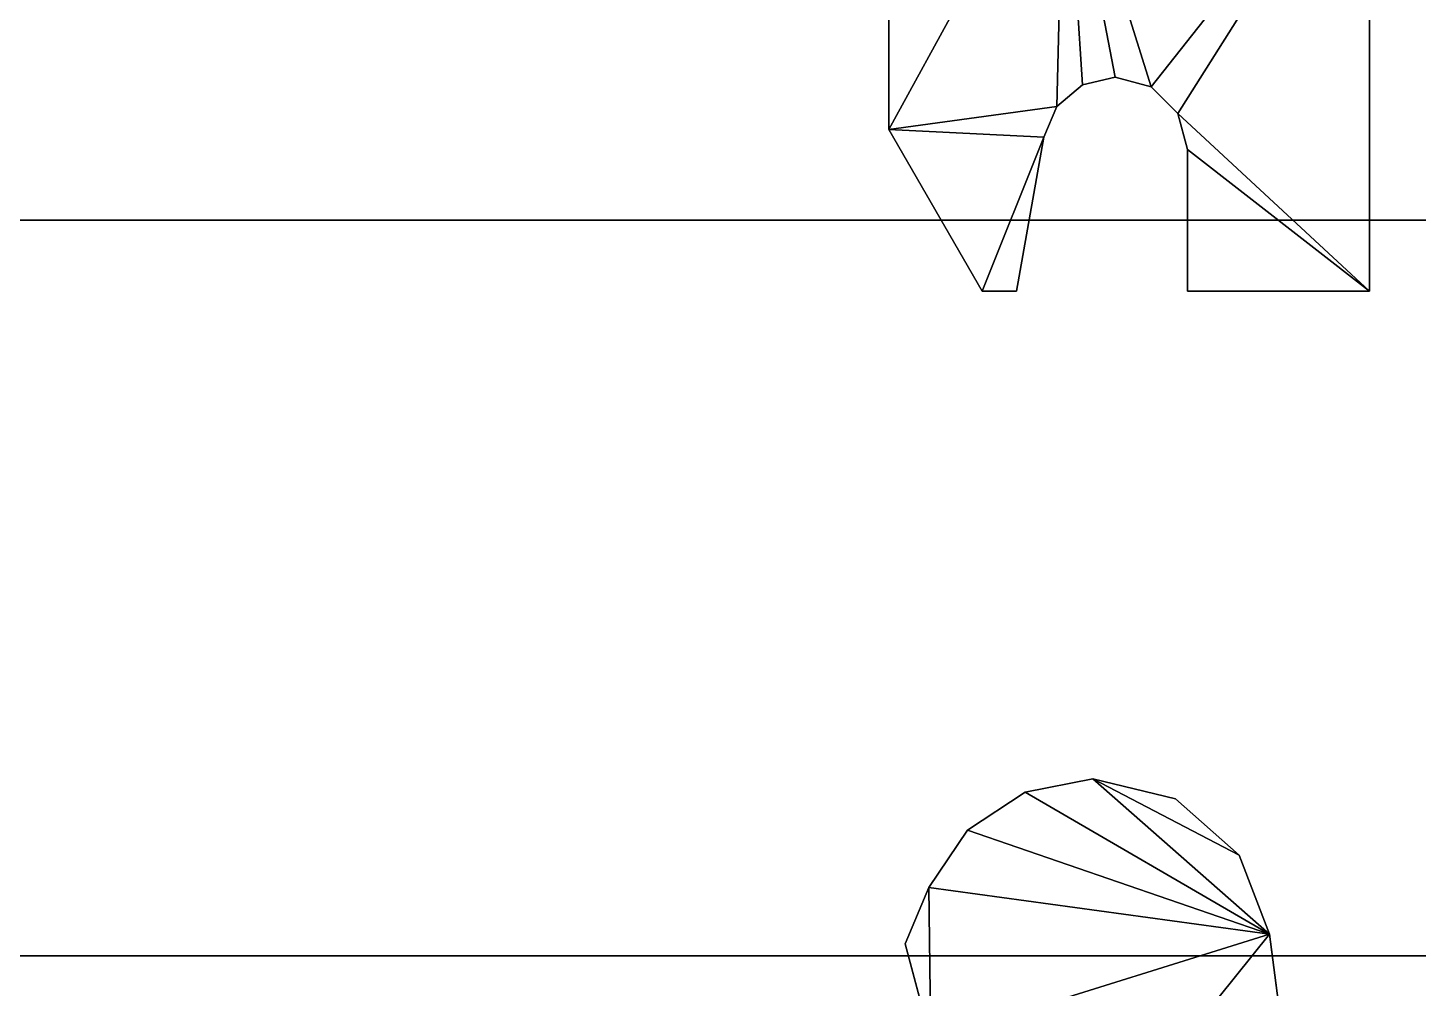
# Model space of a CAD drawing. Extents: x -80 to 3098, y -1530 to 80.
# Drawn here: x 1056.78 to 1081.36, y -557.57 to -540.6 of the extents above; entities that cross this region are included whole.
import ezdxf

# ---------------------------------------------------------------- set-up
doc = ezdxf.new("R2010")
doc.units = 0

# ---------------------------------------------------------------- blocks, each defined once
blk = doc.blocks.new('Kogan.bajo 1p gola 72x18.Suelo1', base_point=(0, 18))
at = {"layer": 'Blanco', "color": 0}
for points in [[(0, 18), (0, 575), (300, 575), (300, 18)], [(0, 18, 18), (0, 575, 18), (300, 575, 18), (300, 18, 18)]]:
    blk.add_3dface(points, dxfattribs=at)
blk = doc.blocks.new('Kogan.bajo 1p gola 72x18.Suelo')
at = {"layer": 'Blanco'}
blk.add_blockref('Kogan.bajo 1p gola 72x18.Suelo1', (0, 18), dxfattribs=at)
blk = doc.blocks.new('Kogan.bajo 1p gola 72x18.Lateral Derecho2', base_point=(280.5, 60.75, 645.5))
at = {"layer": 'ACCESSORY', "color": 0, "invisible_edges": 8}
for points in [[(272, 46.2, 625.5), (275.1, 43.25, 625.5), (272, 37.608, 625.5), (272, 46.2, 625.5)], [(272, 46.2, 614.5), (272, 46.2, 625.5), (272, 37.608, 625.5), (272, 46.2, 614.5)], [(272, 37.608, 614.5), (272, 46.2, 614.5), (272, 37.608, 625.5), (272, 37.608, 614.5)], [(272, 46.2, 614.5), (272, 37.608, 614.5), (275.1, 43.25, 614.5), (272, 46.2, 614.5)], [(275.1, 43.25, 625.5), (274.973, 38.014, 625.5), (272, 37.608, 625.5), (275.1, 43.25, 625.5)], [(272, 37.608, 614.5), (274.973, 38.014, 614.5), (275.1, 43.25, 614.5), (272, 37.608, 614.5)], [(275.426, 38.394, 625.5), (274.973, 38.014, 625.5), (275.1, 43.25, 625.5), (275.426, 38.394, 625.5)], [(275.426, 38.394, 614.5), (275.1, 43.25, 614.5), (274.973, 38.014, 614.5), (275.426, 38.394, 614.5)], [(280.5, 43.25, 625.5), (276.64, 38.359, 625.5), (275.1, 43.25, 625.5), (280.5, 43.25, 625.5)], [(276.64, 38.359, 625.5), (276, 38.53, 625.5), (275.1, 43.25, 625.5), (276.64, 38.359, 625.5)], [(276, 38.53, 625.5), (275.426, 38.394, 625.5), (275.1, 43.25, 625.5), (276, 38.53, 625.5)], [(275.1, 43.25, 614.5), (276.64, 38.359, 614.5), (280.5, 43.25, 614.5), (275.1, 43.25, 614.5)], [(276, 38.53, 614.5), (276.64, 38.359, 614.5), (275.1, 43.25, 614.5), (276, 38.53, 614.5)], [(275.426, 38.394, 614.5), (276, 38.53, 614.5), (275.1, 43.25, 614.5), (275.426, 38.394, 614.5)], [(276.64, 38.359, 625.5), (280.5, 43.25, 625.5), (277.109, 37.89, 625.5), (276.64, 38.359, 625.5)], [(277.109, 37.89, 614.5), (280.5, 43.25, 614.5), (276.64, 38.359, 614.5), (277.109, 37.89, 614.5)], [(280.5, 34.75, 625.5), (277.109, 37.89, 625.5), (280.5, 43.25, 625.5), (280.5, 34.75, 625.5)], [(280.5, 34.75, 614.5), (280.5, 43.25, 614.5), (277.109, 37.89, 614.5), (280.5, 34.75, 614.5)], [(280.5, 34.75, 625.5), (280.5, 43.25, 625.5), (280.5, 43.25, 614.5), (280.5, 34.75, 625.5)], [(280.5, 34.75, 614.5), (280.5, 34.75, 625.5), (280.5, 43.25, 614.5), (280.5, 34.75, 614.5)], [(274.739, 37.472, 625.5), (272, 37.608, 625.5), (274.973, 38.014, 625.5), (274.739, 37.472, 625.5)], [(274.739, 37.472, 614.5), (274.973, 38.014, 614.5), (272, 37.608, 614.5), (274.739, 37.472, 614.5)], [(277.28, 37.25, 625.5), (277.109, 37.89, 625.5), (280.5, 34.75, 625.5), (277.28, 37.25, 625.5)], [(277.28, 37.25, 614.5), (280.5, 34.75, 614.5), (277.109, 37.89, 614.5), (277.28, 37.25, 614.5)], [(273.65, 34.75, 625.5), (272, 37.608, 625.5), (274.739, 37.472, 625.5), (273.65, 34.75, 625.5)], [(273.65, 34.75, 614.5), (274.739, 37.472, 614.5), (272, 37.608, 614.5), (273.65, 34.75, 614.5)], [(274.259, 34.75, 625.5), (273.65, 34.75, 625.5), (274.739, 37.472, 625.5), (274.259, 34.75, 625.5)], [(274.259, 34.75, 614.5), (274.739, 37.472, 614.5), (273.65, 34.75, 614.5), (274.259, 34.75, 614.5)], [(277.28, 34.75, 625.5), (277.28, 37.25, 625.5), (280.5, 34.75, 625.5), (277.28, 34.75, 625.5)], [(277.28, 37.25, 614.5), (277.28, 34.75, 614.5), (280.5, 34.75, 614.5), (277.28, 37.25, 614.5)], [(274.259, 34.75, 625.5), (274.259, 34.75, 614.5), (273.65, 34.75, 625.5), (274.259, 34.75, 625.5)], [(274.259, 34.75, 614.5), (273.65, 34.75, 614.5), (273.65, 34.75, 625.5), (274.259, 34.75, 614.5)], [(277.28, 34.75, 625.5), (280.5, 34.75, 625.5), (280.5, 34.75, 614.5), (277.28, 34.75, 625.5)], [(277.28, 34.75, 614.5), (277.28, 34.75, 625.5), (280.5, 34.75, 614.5), (277.28, 34.75, 614.5)]]:
    blk.add_3dface(points, dxfattribs=at)
at = {"layer": 'ACCESSORY', "color": 0}
for points in [[(275.426, 38.394, 625.5), (275.426, 38.394, 614.5), (274.973, 38.014, 614.5), (274.973, 38.014, 625.5)], [(275.426, 38.394, 625.5), (276, 38.53, 625.5), (276, 38.53, 614.5), (275.426, 38.394, 614.5)], [(276.64, 38.359, 614.5), (276, 38.53, 614.5), (276, 38.53, 625.5), (276.64, 38.359, 625.5)], [(277.109, 37.89, 614.5), (276.64, 38.359, 614.5), (276.64, 38.359, 625.5), (277.109, 37.89, 625.5)], [(274.973, 38.014, 625.5), (274.973, 38.014, 614.5), (274.739, 37.472, 614.5), (274.739, 37.472, 625.5)], [(277.28, 37.25, 614.5), (277.109, 37.89, 614.5), (277.109, 37.89, 625.5), (277.28, 37.25, 625.5)], [(273.65, 34.75, 625.5), (273.65, 34.75, 614.5), (272, 37.608, 614.5), (272, 37.608, 625.5)], [(274.739, 37.472, 625.5), (274.739, 37.472, 614.5), (274.259, 34.75, 614.5), (274.259, 34.75, 625.5)], [(277.28, 34.75, 614.5), (277.28, 37.25, 614.5), (277.28, 37.25, 625.5), (277.28, 34.75, 625.5)]]:
    blk.add_3dface(points, dxfattribs=at)
blk = doc.blocks.new('Kogan.bajo 1p gola 72x18.Lateral Derecho3', base_point=(280.5, 60.75, 145.5))
at = {"layer": 'ACCESSORY', "color": 0, "invisible_edges": 8}
for points in [[(272, 46.2, 125.5), (275.1, 43.25, 125.5), (272, 37.608, 125.5), (272, 46.2, 125.5)], [(272, 46.2, 114.5), (272, 46.2, 125.5), (272, 37.608, 125.5), (272, 46.2, 114.5)], [(272, 37.608, 114.5), (272, 46.2, 114.5), (272, 37.608, 125.5), (272, 37.608, 114.5)], [(272, 46.2, 114.5), (272, 37.608, 114.5), (275.1, 43.25, 114.5), (272, 46.2, 114.5)], [(275.1, 43.25, 125.5), (274.973, 38.014, 125.5), (272, 37.608, 125.5), (275.1, 43.25, 125.5)], [(272, 37.608, 114.5), (274.973, 38.014, 114.5), (275.1, 43.25, 114.5), (272, 37.608, 114.5)], [(275.426, 38.394, 125.5), (274.973, 38.014, 125.5), (275.1, 43.25, 125.5), (275.426, 38.394, 125.5)], [(275.426, 38.394, 114.5), (275.1, 43.25, 114.5), (274.973, 38.014, 114.5), (275.426, 38.394, 114.5)], [(280.5, 43.25, 125.5), (276.64, 38.359, 125.5), (275.1, 43.25, 125.5), (280.5, 43.25, 125.5)], [(276.64, 38.359, 125.5), (276, 38.53, 125.5), (275.1, 43.25, 125.5), (276.64, 38.359, 125.5)], [(276, 38.53, 125.5), (275.426, 38.394, 125.5), (275.1, 43.25, 125.5), (276, 38.53, 125.5)], [(275.1, 43.25, 114.5), (276.64, 38.359, 114.5), (280.5, 43.25, 114.5), (275.1, 43.25, 114.5)], [(276, 38.53, 114.5), (276.64, 38.359, 114.5), (275.1, 43.25, 114.5), (276, 38.53, 114.5)], [(275.426, 38.394, 114.5), (276, 38.53, 114.5), (275.1, 43.25, 114.5), (275.426, 38.394, 114.5)], [(276.64, 38.359, 125.5), (280.5, 43.25, 125.5), (277.109, 37.89, 125.5), (276.64, 38.359, 125.5)], [(277.109, 37.89, 114.5), (280.5, 43.25, 114.5), (276.64, 38.359, 114.5), (277.109, 37.89, 114.5)], [(280.5, 34.75, 125.5), (277.109, 37.89, 125.5), (280.5, 43.25, 125.5), (280.5, 34.75, 125.5)], [(280.5, 34.75, 114.5), (280.5, 43.25, 114.5), (277.109, 37.89, 114.5), (280.5, 34.75, 114.5)], [(280.5, 34.75, 125.5), (280.5, 43.25, 125.5), (280.5, 43.25, 114.5), (280.5, 34.75, 125.5)], [(280.5, 34.75, 114.5), (280.5, 34.75, 125.5), (280.5, 43.25, 114.5), (280.5, 34.75, 114.5)], [(274.739, 37.472, 125.5), (272, 37.608, 125.5), (274.973, 38.014, 125.5), (274.739, 37.472, 125.5)], [(274.739, 37.472, 114.5), (274.973, 38.014, 114.5), (272, 37.608, 114.5), (274.739, 37.472, 114.5)], [(277.28, 37.25, 125.5), (277.109, 37.89, 125.5), (280.5, 34.75, 125.5), (277.28, 37.25, 125.5)], [(277.28, 37.25, 114.5), (280.5, 34.75, 114.5), (277.109, 37.89, 114.5), (277.28, 37.25, 114.5)], [(273.65, 34.75, 125.5), (272, 37.608, 125.5), (274.739, 37.472, 125.5), (273.65, 34.75, 125.5)], [(273.65, 34.75, 114.5), (274.739, 37.472, 114.5), (272, 37.608, 114.5), (273.65, 34.75, 114.5)], [(274.259, 34.75, 125.5), (273.65, 34.75, 125.5), (274.739, 37.472, 125.5), (274.259, 34.75, 125.5)], [(274.259, 34.75, 114.5), (274.739, 37.472, 114.5), (273.65, 34.75, 114.5), (274.259, 34.75, 114.5)], [(277.28, 34.75, 125.5), (277.28, 37.25, 125.5), (280.5, 34.75, 125.5), (277.28, 34.75, 125.5)], [(277.28, 37.25, 114.5), (277.28, 34.75, 114.5), (280.5, 34.75, 114.5), (277.28, 37.25, 114.5)], [(274.259, 34.75, 125.5), (274.259, 34.75, 114.5), (273.65, 34.75, 125.5), (274.259, 34.75, 125.5)], [(274.259, 34.75, 114.5), (273.65, 34.75, 114.5), (273.65, 34.75, 125.5), (274.259, 34.75, 114.5)], [(277.28, 34.75, 125.5), (280.5, 34.75, 125.5), (280.5, 34.75, 114.5), (277.28, 34.75, 125.5)], [(277.28, 34.75, 114.5), (277.28, 34.75, 125.5), (280.5, 34.75, 114.5), (277.28, 34.75, 114.5)]]:
    blk.add_3dface(points, dxfattribs=at)
at = {"layer": 'ACCESSORY', "color": 0}
for points in [[(275.426, 38.394, 125.5), (275.426, 38.394, 114.5), (274.973, 38.014, 114.5), (274.973, 38.014, 125.5)], [(275.426, 38.394, 125.5), (276, 38.53, 125.5), (276, 38.53, 114.5), (275.426, 38.394, 114.5)], [(276.64, 38.359, 114.5), (276, 38.53, 114.5), (276, 38.53, 125.5), (276.64, 38.359, 125.5)], [(277.109, 37.89, 114.5), (276.64, 38.359, 114.5), (276.64, 38.359, 125.5), (277.109, 37.89, 125.5)], [(274.973, 38.014, 125.5), (274.973, 38.014, 114.5), (274.739, 37.472, 114.5), (274.739, 37.472, 125.5)], [(277.28, 37.25, 114.5), (277.109, 37.89, 114.5), (277.109, 37.89, 125.5), (277.28, 37.25, 125.5)], [(273.65, 34.75, 125.5), (273.65, 34.75, 114.5), (272, 37.608, 114.5), (272, 37.608, 125.5)], [(274.739, 37.472, 125.5), (274.739, 37.472, 114.5), (274.259, 34.75, 114.5), (274.259, 34.75, 125.5)], [(277.28, 34.75, 114.5), (277.28, 37.25, 114.5), (277.28, 37.25, 125.5), (277.28, 34.75, 125.5)]]:
    blk.add_3dface(points, dxfattribs=at)
blk = doc.blocks.new('Kogan.bajo 1p gola 72x18.Lateral Derecho')
for name, p in [('Kogan.bajo 1p gola 72x18.Lateral Derecho2', (280.5, 60.75, 645.5)), ('Kogan.bajo 1p gola 72x18.Lateral Derecho3', (280.5, 60.75, 145.5))]:
    blk.add_blockref(name, p)
blk = doc.blocks.new('Kogan.bajo 1p gola 72x18.gola placa sin fijaciones [1]1', base_point=(0, 36, 780))
at = {"layer": 'no construir', "color": 0}
for points in [[(0, 36, 780), (0, 36, 708), (300, 36, 708), (300, 36, 780)], [(0, 36, 708), (0, 18, 708), (300, 18, 708), (300, 36, 708)], [(300, 36, 780), (300, 18, 780), (0, 18, 780), (0, 36, 780)]]:
    blk.add_3dface(points, dxfattribs=at)
blk = doc.blocks.new('Kogan.bajo 1p gola 72x18.gola placa sin fijaciones [1]')
at = {"layer": 'no construir'}
blk.add_blockref('Kogan.bajo 1p gola 72x18.gola placa sin fijaciones [1]1', (0, 36, 780), dxfattribs=at)
blk = doc.blocks.new('Kogan.bajo 1p gola 72x18.cadena horizontal [1]1', base_point=(18, 136, 762))
at = {"layer": 'Blanco', "color": 0}
for points in [[(18, 136, 762), (18, 36, 762), (282, 36, 762), (282, 136, 762)], [(18, 136, 780), (18, 36, 780), (282, 36, 780), (282, 136, 780)], [(18, 36, 762), (18, 36, 780), (282, 36, 780), (282, 36, 762)]]:
    blk.add_3dface(points, dxfattribs=at)
blk = doc.blocks.new('Kogan.bajo 1p gola 72x18.cadena horizontal [1]')
at = {"layer": 'Blanco'}
blk.add_blockref('Kogan.bajo 1p gola 72x18.cadena horizontal [1]1', (18, 136, 762), dxfattribs=at)
blk = doc.blocks.new('Kogan.bajo 1p gola 72x18.puerta gola 40 (unica) [1]2', base_point=(257.55, 18.8, 591.5))
at = {"layer": 'ACCESSORY', "color": 0, "invisible_edges": 8}
for points in [[(275.61, 26.13, 623.65), (274.412, 25.893, 623.65), (278.734, 23.384, 623.65), (275.61, 26.13, 623.65)], [(275.61, 26.13, 623.65), (274.412, 25.893, 623.65), (278.734, 23.384, 623.65), (275.61, 26.13, 623.65)], [(275.61, 26.13, 616.35), (274.412, 25.893, 616.35), (274.412, 25.893, 623.65), (275.61, 26.13, 616.35)], [(275.61, 26.13, 616.35), (274.412, 25.893, 616.35), (274.412, 25.893, 623.65), (275.61, 26.13, 616.35)], [(275.61, 26.13, 623.65), (275.61, 26.13, 616.35), (274.412, 25.893, 623.65), (275.61, 26.13, 623.65)], [(275.61, 26.13, 623.65), (275.61, 26.13, 616.35), (274.412, 25.893, 623.65), (275.61, 26.13, 623.65)], [(278.734, 23.384, 616.35), (274.412, 25.893, 616.35), (275.61, 26.13, 616.35), (278.734, 23.384, 616.35)], [(278.734, 23.384, 616.35), (274.412, 25.893, 616.35), (275.61, 26.13, 616.35), (278.734, 23.384, 616.35)], [(278.193, 24.783, 623.65), (275.61, 26.13, 623.65), (278.734, 23.384, 623.65), (278.193, 24.783, 623.65)], [(278.193, 24.783, 623.65), (275.61, 26.13, 623.65), (278.734, 23.384, 623.65), (278.193, 24.783, 623.65)], [(278.193, 24.783, 623.65), (277.067, 25.773, 623.65), (275.61, 26.13, 623.65), (278.193, 24.783, 623.65)], [(278.193, 24.783, 623.65), (277.067, 25.773, 623.65), (275.61, 26.13, 623.65), (278.193, 24.783, 623.65)], [(275.61, 26.13, 623.65), (277.067, 25.773, 623.65), (277.067, 25.773, 616.35), (275.61, 26.13, 623.65)], [(275.61, 26.13, 623.65), (277.067, 25.773, 623.65), (277.067, 25.773, 616.35), (275.61, 26.13, 623.65)], [(275.61, 26.13, 616.35), (275.61, 26.13, 623.65), (277.067, 25.773, 616.35), (275.61, 26.13, 616.35)], [(275.61, 26.13, 616.35), (275.61, 26.13, 623.65), (277.067, 25.773, 616.35), (275.61, 26.13, 616.35)], [(278.193, 24.783, 616.35), (278.734, 23.384, 616.35), (275.61, 26.13, 616.35), (278.193, 24.783, 616.35)], [(278.193, 24.783, 616.35), (278.734, 23.384, 616.35), (275.61, 26.13, 616.35), (278.193, 24.783, 616.35)], [(277.067, 25.773, 616.35), (278.193, 24.783, 616.35), (275.61, 26.13, 616.35), (277.067, 25.773, 616.35)], [(277.067, 25.773, 616.35), (278.193, 24.783, 616.35), (275.61, 26.13, 616.35), (277.067, 25.773, 616.35)], [(274.412, 25.893, 623.65), (273.394, 25.219, 623.65), (278.734, 23.384, 623.65), (274.412, 25.893, 623.65)], [(274.412, 25.893, 623.65), (273.394, 25.219, 623.65), (278.734, 23.384, 623.65), (274.412, 25.893, 623.65)], [(274.412, 25.893, 623.65), (273.394, 25.219, 616.35), (273.394, 25.219, 623.65), (274.412, 25.893, 623.65)], [(274.412, 25.893, 623.65), (273.394, 25.219, 616.35), (273.394, 25.219, 623.65), (274.412, 25.893, 623.65)], [(274.412, 25.893, 616.35), (273.394, 25.219, 616.35), (274.412, 25.893, 623.65), (274.412, 25.893, 616.35)], [(274.412, 25.893, 616.35), (273.394, 25.219, 616.35), (274.412, 25.893, 623.65), (274.412, 25.893, 616.35)], [(273.394, 25.219, 616.35), (274.412, 25.893, 616.35), (278.734, 23.384, 616.35), (273.394, 25.219, 616.35)], [(273.394, 25.219, 616.35), (274.412, 25.893, 616.35), (278.734, 23.384, 616.35), (273.394, 25.219, 616.35)], [(273.394, 25.219, 623.65), (272.709, 24.208, 623.65), (278.734, 23.384, 623.65), (273.394, 25.219, 623.65)], [(273.394, 25.219, 623.65), (272.709, 24.208, 623.65), (278.734, 23.384, 623.65), (273.394, 25.219, 623.65)], [(272.709, 24.208, 616.35), (273.394, 25.219, 616.35), (278.734, 23.384, 616.35), (272.709, 24.208, 616.35)], [(272.709, 24.208, 616.35), (273.394, 25.219, 616.35), (278.734, 23.384, 616.35), (272.709, 24.208, 616.35)], [(272.287, 23.211, 623.65), (272.741, 21.517, 623.65), (272.709, 24.208, 623.65), (272.287, 23.211, 623.65)], [(272.287, 23.211, 623.65), (272.741, 21.517, 623.65), (272.709, 24.208, 623.65), (272.287, 23.211, 623.65)], [(272.287, 23.211, 616.35), (272.287, 23.211, 623.65), (272.709, 24.208, 623.65), (272.287, 23.211, 616.35)], [(272.287, 23.211, 616.35), (272.287, 23.211, 623.65), (272.709, 24.208, 623.65), (272.287, 23.211, 616.35)], [(272.709, 24.208, 616.35), (272.287, 23.211, 616.35), (272.709, 24.208, 623.65), (272.709, 24.208, 616.35)], [(272.709, 24.208, 616.35), (272.287, 23.211, 616.35), (272.709, 24.208, 623.65), (272.709, 24.208, 616.35)], [(272.287, 23.211, 616.35), (272.709, 24.208, 616.35), (272.741, 21.517, 616.35), (272.287, 23.211, 616.35)], [(272.287, 23.211, 616.35), (272.709, 24.208, 616.35), (272.741, 21.517, 616.35), (272.287, 23.211, 616.35)], [(272.709, 24.208, 623.65), (272.741, 21.517, 623.65), (278.734, 23.384, 623.65), (272.709, 24.208, 623.65)], [(272.709, 24.208, 623.65), (272.741, 21.517, 623.65), (278.734, 23.384, 623.65), (272.709, 24.208, 623.65)], [(272.741, 21.517, 616.35), (272.709, 24.208, 616.35), (278.734, 23.384, 616.35), (272.741, 21.517, 616.35)], [(272.741, 21.517, 616.35), (272.709, 24.208, 616.35), (278.734, 23.384, 616.35), (272.741, 21.517, 616.35)], [(274.671, 18.357, 623.65), (278.734, 23.384, 623.65), (272.741, 21.517, 623.65), (274.671, 18.357, 623.65)], [(274.671, 18.357, 623.65), (278.734, 23.384, 623.65), (272.741, 21.517, 623.65), (274.671, 18.357, 623.65)], [(272.741, 21.517, 616.35), (278.734, 23.384, 616.35), (274.671, 18.357, 616.35), (272.741, 21.517, 616.35)], [(272.741, 21.517, 616.35), (278.734, 23.384, 616.35), (274.671, 18.357, 616.35), (272.741, 21.517, 616.35)], [(278.734, 23.384, 623.65), (274.671, 18.357, 623.65), (279.625, 16.499, 623.65), (278.734, 23.384, 623.65)], [(278.734, 23.384, 623.65), (274.671, 18.357, 623.65), (279.625, 16.499, 623.65), (278.734, 23.384, 623.65)], [(278.734, 23.384, 616.35), (279.625, 16.499, 616.35), (274.671, 18.357, 616.35), (278.734, 23.384, 616.35)], [(278.734, 23.384, 616.35), (279.625, 16.499, 616.35), (274.671, 18.357, 616.35), (278.734, 23.384, 616.35)]]:
    blk.add_3dface(points, dxfattribs=at)
at = {"layer": 'ACCESSORY', "color": 0}
for points in [[(278.193, 24.783, 623.65), (278.193, 24.783, 616.35), (277.067, 25.773, 616.35), (277.067, 25.773, 623.65)], [(278.193, 24.783, 623.65), (278.193, 24.783, 616.35), (277.067, 25.773, 616.35), (277.067, 25.773, 623.65)], [(273.394, 25.219, 623.65), (273.394, 25.219, 616.35), (272.709, 24.208, 616.35), (272.709, 24.208, 623.65)], [(273.394, 25.219, 623.65), (273.394, 25.219, 616.35), (272.709, 24.208, 616.35), (272.709, 24.208, 623.65)], [(278.734, 23.384, 623.65), (278.734, 23.384, 616.35), (278.193, 24.783, 616.35), (278.193, 24.783, 623.65)], [(278.734, 23.384, 623.65), (278.734, 23.384, 616.35), (278.193, 24.783, 616.35), (278.193, 24.783, 623.65)], [(279.625, 16.499, 623.65), (279.625, 16.499, 616.35), (278.734, 23.384, 616.35), (278.734, 23.384, 623.65)], [(279.625, 16.499, 623.65), (279.625, 16.499, 616.35), (278.734, 23.384, 616.35), (278.734, 23.384, 623.65)], [(272.741, 21.517, 616.35), (272.741, 21.517, 623.65), (272.287, 23.211, 623.65), (272.287, 23.211, 616.35)], [(272.741, 21.517, 616.35), (272.741, 21.517, 623.65), (272.287, 23.211, 623.65), (272.287, 23.211, 616.35)]]:
    blk.add_3dface(points, dxfattribs=at)
blk = doc.blocks.new('Kogan.bajo 1p gola 72x18.puerta gola 40 (unica) [1]3', base_point=(257.55, 18.8, 91.5))
at = {"layer": 'ACCESSORY', "color": 0, "invisible_edges": 8}
for points in [[(275.61, 26.13, 123.65), (274.412, 25.893, 123.65), (278.734, 23.384, 123.65), (275.61, 26.13, 123.65)], [(275.61, 26.13, 123.65), (274.412, 25.893, 123.65), (278.734, 23.384, 123.65), (275.61, 26.13, 123.65)], [(275.61, 26.13, 116.35), (274.412, 25.893, 116.35), (274.412, 25.893, 123.65), (275.61, 26.13, 116.35)], [(275.61, 26.13, 116.35), (274.412, 25.893, 116.35), (274.412, 25.893, 123.65), (275.61, 26.13, 116.35)], [(275.61, 26.13, 123.65), (275.61, 26.13, 116.35), (274.412, 25.893, 123.65), (275.61, 26.13, 123.65)], [(275.61, 26.13, 123.65), (275.61, 26.13, 116.35), (274.412, 25.893, 123.65), (275.61, 26.13, 123.65)], [(278.734, 23.384, 116.35), (274.412, 25.893, 116.35), (275.61, 26.13, 116.35), (278.734, 23.384, 116.35)], [(278.734, 23.384, 116.35), (274.412, 25.893, 116.35), (275.61, 26.13, 116.35), (278.734, 23.384, 116.35)], [(278.193, 24.783, 123.65), (275.61, 26.13, 123.65), (278.734, 23.384, 123.65), (278.193, 24.783, 123.65)], [(278.193, 24.783, 123.65), (275.61, 26.13, 123.65), (278.734, 23.384, 123.65), (278.193, 24.783, 123.65)], [(278.193, 24.783, 123.65), (277.067, 25.773, 123.65), (275.61, 26.13, 123.65), (278.193, 24.783, 123.65)], [(278.193, 24.783, 123.65), (277.067, 25.773, 123.65), (275.61, 26.13, 123.65), (278.193, 24.783, 123.65)], [(275.61, 26.13, 123.65), (277.067, 25.773, 123.65), (277.067, 25.773, 116.35), (275.61, 26.13, 123.65)], [(275.61, 26.13, 123.65), (277.067, 25.773, 123.65), (277.067, 25.773, 116.35), (275.61, 26.13, 123.65)], [(275.61, 26.13, 116.35), (275.61, 26.13, 123.65), (277.067, 25.773, 116.35), (275.61, 26.13, 116.35)], [(275.61, 26.13, 116.35), (275.61, 26.13, 123.65), (277.067, 25.773, 116.35), (275.61, 26.13, 116.35)], [(278.193, 24.783, 116.35), (278.734, 23.384, 116.35), (275.61, 26.13, 116.35), (278.193, 24.783, 116.35)], [(278.193, 24.783, 116.35), (278.734, 23.384, 116.35), (275.61, 26.13, 116.35), (278.193, 24.783, 116.35)], [(277.067, 25.773, 116.35), (278.193, 24.783, 116.35), (275.61, 26.13, 116.35), (277.067, 25.773, 116.35)], [(277.067, 25.773, 116.35), (278.193, 24.783, 116.35), (275.61, 26.13, 116.35), (277.067, 25.773, 116.35)], [(274.412, 25.893, 123.65), (273.394, 25.219, 123.65), (278.734, 23.384, 123.65), (274.412, 25.893, 123.65)], [(274.412, 25.893, 123.65), (273.394, 25.219, 123.65), (278.734, 23.384, 123.65), (274.412, 25.893, 123.65)], [(274.412, 25.893, 123.65), (273.394, 25.219, 116.35), (273.394, 25.219, 123.65), (274.412, 25.893, 123.65)], [(274.412, 25.893, 123.65), (273.394, 25.219, 116.35), (273.394, 25.219, 123.65), (274.412, 25.893, 123.65)], [(274.412, 25.893, 116.35), (273.394, 25.219, 116.35), (274.412, 25.893, 123.65), (274.412, 25.893, 116.35)], [(274.412, 25.893, 116.35), (273.394, 25.219, 116.35), (274.412, 25.893, 123.65), (274.412, 25.893, 116.35)], [(273.394, 25.219, 116.35), (274.412, 25.893, 116.35), (278.734, 23.384, 116.35), (273.394, 25.219, 116.35)], [(273.394, 25.219, 116.35), (274.412, 25.893, 116.35), (278.734, 23.384, 116.35), (273.394, 25.219, 116.35)], [(273.394, 25.219, 123.65), (272.709, 24.208, 123.65), (278.734, 23.384, 123.65), (273.394, 25.219, 123.65)], [(273.394, 25.219, 123.65), (272.709, 24.208, 123.65), (278.734, 23.384, 123.65), (273.394, 25.219, 123.65)], [(272.709, 24.208, 116.35), (273.394, 25.219, 116.35), (278.734, 23.384, 116.35), (272.709, 24.208, 116.35)], [(272.709, 24.208, 116.35), (273.394, 25.219, 116.35), (278.734, 23.384, 116.35), (272.709, 24.208, 116.35)], [(272.287, 23.211, 123.65), (272.741, 21.517, 123.65), (272.709, 24.208, 123.65), (272.287, 23.211, 123.65)], [(272.287, 23.211, 123.65), (272.741, 21.517, 123.65), (272.709, 24.208, 123.65), (272.287, 23.211, 123.65)], [(272.287, 23.211, 116.35), (272.287, 23.211, 123.65), (272.709, 24.208, 123.65), (272.287, 23.211, 116.35)], [(272.287, 23.211, 116.35), (272.287, 23.211, 123.65), (272.709, 24.208, 123.65), (272.287, 23.211, 116.35)], [(272.709, 24.208, 116.35), (272.287, 23.211, 116.35), (272.709, 24.208, 123.65), (272.709, 24.208, 116.35)], [(272.709, 24.208, 116.35), (272.287, 23.211, 116.35), (272.709, 24.208, 123.65), (272.709, 24.208, 116.35)], [(272.287, 23.211, 116.35), (272.709, 24.208, 116.35), (272.741, 21.517, 116.35), (272.287, 23.211, 116.35)], [(272.287, 23.211, 116.35), (272.709, 24.208, 116.35), (272.741, 21.517, 116.35), (272.287, 23.211, 116.35)], [(272.709, 24.208, 123.65), (272.741, 21.517, 123.65), (278.734, 23.384, 123.65), (272.709, 24.208, 123.65)], [(272.709, 24.208, 123.65), (272.741, 21.517, 123.65), (278.734, 23.384, 123.65), (272.709, 24.208, 123.65)], [(272.741, 21.517, 116.35), (272.709, 24.208, 116.35), (278.734, 23.384, 116.35), (272.741, 21.517, 116.35)], [(272.741, 21.517, 116.35), (272.709, 24.208, 116.35), (278.734, 23.384, 116.35), (272.741, 21.517, 116.35)], [(274.671, 18.357, 123.65), (278.734, 23.384, 123.65), (272.741, 21.517, 123.65), (274.671, 18.357, 123.65)], [(274.671, 18.357, 123.65), (278.734, 23.384, 123.65), (272.741, 21.517, 123.65), (274.671, 18.357, 123.65)], [(272.741, 21.517, 116.35), (278.734, 23.384, 116.35), (274.671, 18.357, 116.35), (272.741, 21.517, 116.35)], [(272.741, 21.517, 116.35), (278.734, 23.384, 116.35), (274.671, 18.357, 116.35), (272.741, 21.517, 116.35)], [(278.734, 23.384, 123.65), (274.671, 18.357, 123.65), (279.625, 16.499, 123.65), (278.734, 23.384, 123.65)], [(278.734, 23.384, 123.65), (274.671, 18.357, 123.65), (279.625, 16.499, 123.65), (278.734, 23.384, 123.65)], [(278.734, 23.384, 116.35), (279.625, 16.499, 116.35), (274.671, 18.357, 116.35), (278.734, 23.384, 116.35)], [(278.734, 23.384, 116.35), (279.625, 16.499, 116.35), (274.671, 18.357, 116.35), (278.734, 23.384, 116.35)]]:
    blk.add_3dface(points, dxfattribs=at)
at = {"layer": 'ACCESSORY', "color": 0}
for points in [[(278.193, 24.783, 123.65), (278.193, 24.783, 116.35), (277.067, 25.773, 116.35), (277.067, 25.773, 123.65)], [(278.193, 24.783, 123.65), (278.193, 24.783, 116.35), (277.067, 25.773, 116.35), (277.067, 25.773, 123.65)], [(273.394, 25.219, 123.65), (273.394, 25.219, 116.35), (272.709, 24.208, 116.35), (272.709, 24.208, 123.65)], [(273.394, 25.219, 123.65), (273.394, 25.219, 116.35), (272.709, 24.208, 116.35), (272.709, 24.208, 123.65)], [(278.734, 23.384, 123.65), (278.734, 23.384, 116.35), (278.193, 24.783, 116.35), (278.193, 24.783, 123.65)], [(278.734, 23.384, 123.65), (278.734, 23.384, 116.35), (278.193, 24.783, 116.35), (278.193, 24.783, 123.65)], [(279.625, 16.499, 123.65), (279.625, 16.499, 116.35), (278.734, 23.384, 116.35), (278.734, 23.384, 123.65)], [(279.625, 16.499, 123.65), (279.625, 16.499, 116.35), (278.734, 23.384, 116.35), (278.734, 23.384, 123.65)], [(272.741, 21.517, 116.35), (272.741, 21.517, 123.65), (272.287, 23.211, 123.65), (272.287, 23.211, 116.35)], [(272.741, 21.517, 116.35), (272.741, 21.517, 123.65), (272.287, 23.211, 123.65), (272.287, 23.211, 116.35)]]:
    blk.add_3dface(points, dxfattribs=at)
blk = doc.blocks.new('Kogan.bajo 1p gola 72x18.puerta gola 40 (unica) [1]')
for name, p in [('Kogan.bajo 1p gola 72x18.puerta gola 40 (unica) [1]2', (257.55, 18.8, 591.5)), ('Kogan.bajo 1p gola 72x18.puerta gola 40 (unica) [1]3', (257.55, 18.8, 91.5))]:
    blk.add_blockref(name, p)
blk = doc.blocks.new('Kogan.bajo 1p gola 72x18.Mobile Shelf [1]1', base_point=(18, 559, 354))
at = {"layer": 'Blanco', "color": 0}
for points in [[(18, 559, 354), (18, 23, 354), (282, 23, 354), (282, 559, 354)], [(18, 559, 372), (18, 23, 372), (282, 23, 372), (282, 559, 372)]]:
    blk.add_3dface(points, dxfattribs=at)
at = {"layer": 'f-Grey Extreme Matt', "color": 0}
blk.add_3dface([(18, 23, 354), (18, 23, 372), (282, 23, 372), (282, 23, 354)], dxfattribs=at)
blk = doc.blocks.new('Kogan.bajo 1p gola 72x18.Mobile Shelf [1]')
at = {"layer": 'Blanco'}
blk.add_blockref('Kogan.bajo 1p gola 72x18.Mobile Shelf [1]1', (18, 559, 354), dxfattribs=at)
blk = doc.blocks.new('Kogan.bajo 1p gola 72x18')
at = {"layer": 'Kogan.bajo 1p gola 72x18.cadena horizontal [1]'}
blk.add_blockref('Kogan.bajo 1p gola 72x18.cadena horizontal [1]', (0, 0), dxfattribs=at)
at = {"layer": 'Kogan.bajo 1p gola 72x18.gola placa sin fijaciones [1]'}
blk.add_blockref('Kogan.bajo 1p gola 72x18.gola placa sin fijaciones [1]', (0, 0), dxfattribs=at)
at = {"layer": 'Kogan.bajo 1p gola 72x18.Lateral Derecho'}
blk.add_blockref('Kogan.bajo 1p gola 72x18.Lateral Derecho', (0, 0), dxfattribs=at)
at = {"layer": 'Kogan.bajo 1p gola 72x18.Mobile Shelf [1]'}
blk.add_blockref('Kogan.bajo 1p gola 72x18.Mobile Shelf [1]', (0, 0), dxfattribs=at)
at = {"layer": 'Kogan.bajo 1p gola 72x18.puerta gola 40 (unica) [1]'}
blk.add_blockref('Kogan.bajo 1p gola 72x18.puerta gola 40 (unica) [1]', (0, 0), dxfattribs=at)
at = {"layer": 'Kogan.bajo 1p gola 72x18.Suelo'}
blk.add_blockref('Kogan.bajo 1p gola 72x18.Suelo', (0, 0), dxfattribs=at)
blk = doc.blocks.new('Kogan.Sobre[1].Sobre[1]1', base_point=(2361, -1418, 880))
at = {"layer": 'zz-Cooker-top', "color": 0}
for points, invisible_edges in [([(800, -600, 880), (3018, 0, 880), (2361, -600, 880), (800, -600, 880)], 11), ([(800, 0, 880), (3018, 0, 880), (800, -600, 880), (800, 0, 880)], 10), ([(2361, -600, 890), (800, 0, 890), (800, -600, 890), (2361, -600, 890)], 9), ([(3018, 0, 890), (800, 0, 890), (2361, -600, 890), (3018, 0, 890)], 14)]:
    blk.add_3dface(points, dxfattribs=dict(at, invisible_edges=invisible_edges))
blk = doc.blocks.new('Kogan.Sobre[1].Sobre[1]')
at = {"layer": 'zz-Cooker-top'}
blk.add_blockref('Kogan.Sobre[1].Sobre[1]1', (2361, -1418, 880), dxfattribs=at)
blk = doc.blocks.new('Kogan.Sobre[1]')
at = {"layer": 'Kogan.Sobre[1].Sobre[1]'}
blk.add_blockref('Kogan.Sobre[1].Sobre[1]', (0, 0), dxfattribs=at)

msp = doc.modelspace()

# ---------------------------------------------------------------- block references
for name, p in [('Kogan.bajo 1p gola 72x18', (800, -580, 100)), ('Kogan.Sobre[1]', (0, 0))]:
    msp.add_blockref(name, p)

doc.saveas('drawing.dxf')
